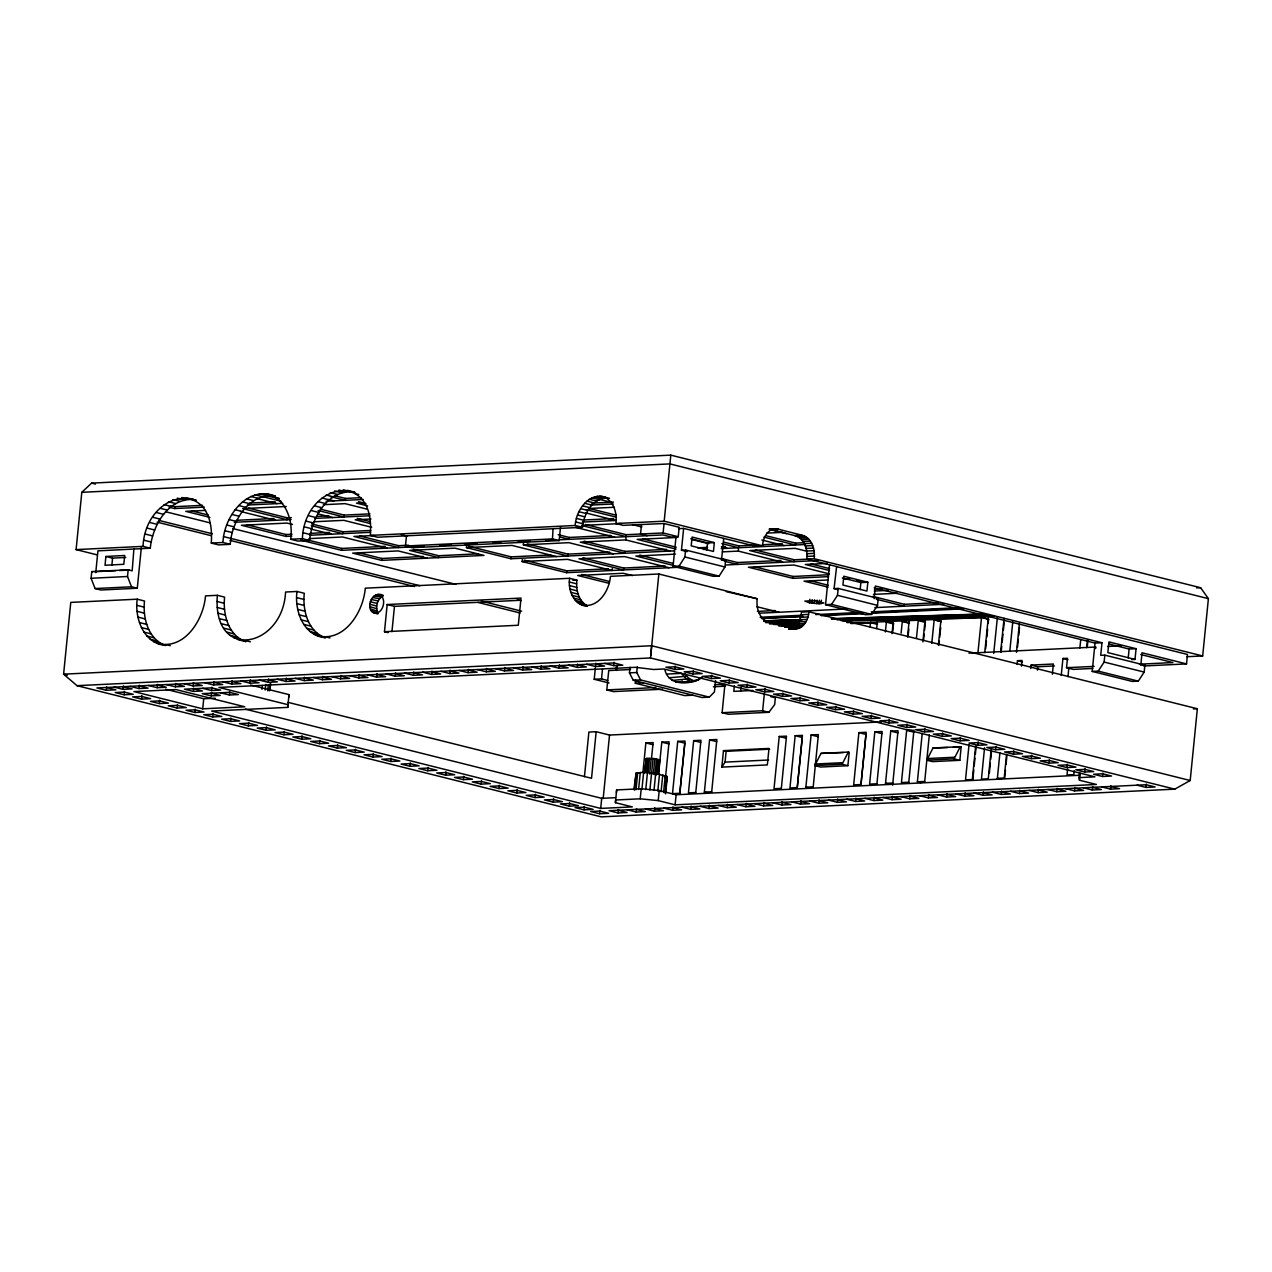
<?xml version="1.0" encoding="UTF-8"?>
<svg xmlns="http://www.w3.org/2000/svg" width="1272" height="1272" viewBox="0 0 1272 1272"><rect width="100%" height="100%" fill="white"/><g stroke="black" fill="none" stroke-linecap="round" stroke-linejoin="round"><path stroke-width="1.5" d="M379.39 594.692C388.246 598.683 381.934 617.254 372.473 612.245C365.493 605.44 373.141 590.303 383.111 595.296M371.217 610.814L378.134 613.104C374.938 607.412 377.148 599.033 383.079 596.091L375.86 594.867M165.869 645.476C143.656 643.696 134.53 618.478 137.217 599.192L70.771 602.403L63.6 674.16L77.004 685.672L601.259 816.863L1174.772 789.149L1190.195 780.515L1197.35 708.743L808.833 611.753L801.424 612.118C801.026 619.369 797.019 628.177 788.974 629.147M165.249 645.397C147.902 638.878 142.718 617.731 144.499 601.004L137.217 599.192M230.248 544.337L222.966 542.508C223.777 517.179 246.784 484.934 275.118 496.016C249.01 492.439 231.615 521.441 230.248 544.337L218.561 544.893L211.279 543.08C216.288 475.951 145.66 490.738 143.005 546.372L76.097 549.599L81.806 492.312L91.6 483.122L670.805 455.138L1200.625 587.728L1208.4 598.667L1202.676 655.955L1186.84 656.718M325.648 637.749C303.42 635.984 294.309 610.751 296.996 591.464L285.564 592.021C282.972 647.655 212.265 662.442 217.321 595.312L205.492 595.884C203.695 619.289 185.012 650.072 157.966 643.568M325.028 637.67C307.681 631.15 302.498 610.004 304.278 593.293L296.996 591.464M245.337 641.517C228.006 634.998 222.791 613.851 224.603 597.14L217.321 595.312M287.758 707.375L287.965 704.704L218.991 687.437L635.523 667.307L653.617 669.501L664 668.993L1094.922 776.842L1079.085 777.605L1079.467 780.245L1096.384 784.474L675.114 804.826L658.212 800.597L640.198 798.816L615.632 799.993L615.425 802.664L632.311 806.893L600.702 808.42L211.629 711.048L287.758 707.375L288.967 694.623L250.648 685.036M288.776 697.295L288.967 694.623M587.441 606.299C573.815 605.44 567.71 590.192 569.618 578.299L365.271 588.173C363.458 611.562 344.791 642.36 317.746 635.857M579.571 603.866L586.853 605.679C578.299 600.543 575.803 589.429 576.9 580.112L569.618 578.299M616.427 792.599L616.634 789.928L641.215 788.735L659.214 790.532L676.116 794.762L1079.578 775.268M370.311 535.385L575.198 525.495C575.818 510.247 589.795 490.34 606.951 498.004C592.339 498.465 583.53 514.19 582.481 527.308L377.593 537.213L370.311 535.385C375.94 468.335 304.469 482.978 302.386 538.676L290.652 539.233C293.291 521.918 286.693 499.117 267.835 494.188M581.988 604.931C598.158 608.827 609.511 590.383 610.417 576.327L658.848 573.99L757.19 598.762C755.981 607.889 759.511 619.909 769.417 622.469L792.583 628.336C802.203 631.103 808.754 620.1 808.833 611.753M837.898 589.556L834.082 588.602L836.61 566.549L806.766 559.076C807.99 550.013 804.461 538.008 794.555 535.56L769.369 529.2L776.779 528.834L801.964 535.194C811.87 537.659 815.384 549.647 814.175 558.726L1202.676 655.955M559.648 539.789L662.966 534.956L671.409 537.07L678.246 536.736L679.184 527.292L664.048 523.508L623.201 525.352L615.918 523.523C617.667 512.473 612.563 497.098 599.668 496.175M676.02 536.641L673.063 566.279L679.057 566.104L684.893 556.977L685.56 550.013L681.458 550.204L683.636 528.405L755.139 546.165L762.532 545.815C762.787 538.056 767.827 528.134 776.779 528.834M673.063 566.279L713.115 576.296L719.109 576.137L724.945 566.994L725.612 560.03L685.56 550.013M1174.772 789.149L650.517 657.958L651.693 645.747L63.6 674.16L67.448 675.13M141.367 547.294L137.281 588.236L100.87 590.001L95.082 588.554L91.107 578.267L91.759 571.589L128.17 569.84L132.177 570.842L133.894 548.995M137.281 588.236L131.493 586.79L127.518 576.502L128.17 569.84M95.766 572.591L97.928 550.856L150.287 548.2C152.401 525.813 168.015 498.052 193.551 499.514M105.894 556.468L105.02 565.277L123.813 564.291L124.704 555.482L105.894 556.468L112.572 558.138L125.737 557.454M111.872 565.181L112.572 558.138M604.788 663.396L613.692 665.638L622.803 665.192L613.899 662.966L96.942 687.945L106.291 690.283L106.625 686.928M114.114 687.103L123.018 689.345L123.352 685.974M124.163 694.766L133.258 694.321L124.37 692.095L115.259 692.54L124.163 694.766L124.497 691.412M130.046 686.339L138.95 688.565L139.284 685.211M141.51 699.107L150.621 698.678L141.717 696.436L132.622 696.881L141.51 699.107L141.86 695.752M169.096 507.178L174.646 508.562L174.836 506.685L202.55 505.334M148.252 685.465L157.156 687.691L157.489 684.336M159.318 703.559L168.429 703.13L159.525 700.904L150.414 701.333L159.318 703.559L159.652 700.204M166.457 684.575L175.361 686.801L175.695 683.446M177.126 708.027L186.221 707.582L177.317 705.356L168.222 705.785L177.126 708.027L177.46 704.656M184.202 683.716L193.106 685.958L193.439 682.587M202.646 688.311L211.55 690.537L220.66 690.092L211.756 687.866L184.44 689.186L193.344 691.412L193.678 688.057M194.918 712.479L204.029 712.034L195.125 709.808L186.014 710.253L194.918 712.479L195.252 709.124M202.725 708.822L244.812 706.787L175.997 689.567L133.926 691.602L202.725 708.822L203.727 698.741L215.207 698.201M220.454 692.763L229.358 694.989L238.452 694.56L229.548 692.318L202.248 693.638L211.152 695.879L211.486 692.509M211.55 690.537L211.883 687.182M204.697 682.73L213.585 684.956L213.935 681.601M212.726 716.931L221.821 716.486L212.933 714.26L203.822 714.705L212.726 716.931L213.06 713.576M229.358 694.989L229.691 691.634M222.902 681.856L231.806 684.082L232.14 680.727M230.518 721.383L239.629 720.954L230.725 718.712L221.63 719.157L230.518 721.383L230.868 718.028M241.108 680.981L250.012 683.207L250.345 679.836M248.326 725.835L257.437 725.406L248.533 723.18L239.422 723.609L248.326 725.835L248.66 722.48M261.937 689.297L262.302 685.608M265.196 689.996L265.753 684.463M259.313 680.091L268.217 682.317L268.551 678.962M267.692 690.744L268.249 685.195M269.33 690.839L269.982 684.082M269.918 690.283L270.666 682.889M266.134 730.303L275.229 729.858L266.325 727.632L257.23 728.061L266.134 730.303L266.468 726.932M291.32 517.656L287.361 517.847L287.186 519.739L242.682 508.609L286.216 506.495M292.481 524.462L286.931 523.078L241.41 525.272L285.914 536.402L286.105 534.526L292.035 534.24M277.058 679.232L285.962 681.458L286.295 678.103M283.926 734.755L293.037 734.31L284.133 732.084L275.022 732.529L283.926 734.755L284.26 731.4M295.279 678.358L304.167 680.584L304.501 677.229M301.734 739.207L310.829 738.762L301.941 736.536L292.83 736.981L301.734 739.207L302.068 735.852M313.484 677.483L322.373 679.709L322.706 676.354M319.526 743.659L328.637 743.214L319.733 740.988L310.638 741.433L319.526 743.659L319.86 740.304M361.359 497.67L345.539 498.433L345.348 500.325L330.513 496.605M369.993 513.856L344.267 515.096L344.076 516.989L318.111 510.501M370.709 530.44L342.995 531.775L342.804 533.668L311.29 525.765M300.749 540.123L341.548 550.331L341.723 548.439L385.273 546.34M331.69 676.593L340.594 678.819L340.928 675.464M337.334 748.111L346.445 747.682L337.541 745.456L328.43 745.885L337.334 748.111L337.668 744.756M349.895 675.718L358.799 677.944L359.133 674.589M355.142 752.579L364.237 752.134L355.333 749.908L346.238 750.337L355.142 752.579L355.476 749.208M427.106 558.154L398.184 550.919L352.662 553.113L381.6 560.364L381.791 558.472L423.338 556.452M367.64 674.86L376.544 677.086L376.878 673.731M384.478 631.723L387.181 604.534L521.011 598.078L518.292 625.252L384.478 631.723L388.119 632.629M372.935 757.031L382.045 756.586L373.141 754.36L364.031 754.805L372.935 757.031L373.268 753.676M408.519 545.211L398.629 545.688L398.438 547.58L353.934 536.45L373.73 535.496M391.951 631.596L394.463 606.362L520.423 600.273M560.523 526.926L559.155 540.584L412.128 547.691L405.45 546.022L406.452 535.957M386.306 673.953L395.21 676.179L395.544 672.824M390.743 761.483L399.837 761.038L390.949 758.812L381.839 759.257L390.743 761.483L391.076 758.128M404.512 673.079L413.416 675.305L413.75 671.95M409.997 766.285L419.092 765.839L410.188 763.613L401.093 764.059L409.997 766.285L410.331 762.93M478.256 553.813L438.681 555.721L438.49 557.613L409.568 550.363L455.09 548.168L484.012 555.403L381.6 560.364M422.717 672.204L431.621 674.43L431.955 671.075M427.79 770.737L436.9 770.291L427.996 768.065L418.885 768.511L427.79 770.737L428.123 767.382M440.923 671.314L449.827 673.54L450.161 670.185M674.065 550.871L510.962 558.758L466.458 547.612L466.649 545.736M445.598 775.189L454.692 774.759L445.804 772.517L436.693 772.963L445.598 775.189L445.931 771.834M459.128 670.439L468.032 672.665L468.366 669.311M463.39 779.641L472.5 779.211L463.596 776.985L454.502 777.415L463.39 779.641L463.724 776.286M477.35 669.565L486.238 671.791L486.572 668.436M481.198 784.109L490.308 783.663L481.404 781.437L472.294 781.883L481.198 784.109L481.532 780.738M510.962 558.758L511.153 556.866L550.728 554.958M495.555 668.675L504.443 670.9L504.793 667.546M499.006 788.561L508.1 788.115L499.196 785.889L490.102 786.335L499.006 788.561L499.34 785.206M609.606 552.112L568.059 554.115L567.869 556.007L523.364 544.877L523.555 542.985M680.393 567.185L566.597 572.686L522.092 561.54L522.283 559.648M513.761 667.8L522.665 670.026L522.999 666.671M516.798 793.013L525.908 792.567L517.004 790.341L507.894 790.787L516.798 793.013L517.132 789.658M405.45 546.022L552.477 538.915L553.034 528.739M531.966 666.926L540.87 669.152L541.204 665.797M535.051 797.576L544.146 797.147L535.258 794.905L526.147 795.35L535.051 797.576L535.385 794.221M610.878 535.433L569.315 537.452L569.125 539.344L559.855 537.023M566.597 572.686L566.787 570.794L608.35 568.775M550.172 666.035L559.076 668.261L559.41 664.906M553.288 802.139L562.399 801.71L553.495 799.484L544.4 799.913L553.288 802.139L553.622 798.784M568.377 665.161L577.281 667.387L577.615 664.032M569.315 806.162L578.426 805.717L569.522 803.491L560.411 803.92L569.315 806.162L569.649 802.791M584.436 776.715L588.888 732.068L596.171 731.718L609.527 735.057L881.353 721.924M609.034 682.985L594.215 679.28L595.391 667.625M586.583 664.286L595.487 666.512L595.821 663.157M584.007 809.835L593.102 809.39L584.198 807.163L575.103 807.609L584.007 809.835L584.341 806.48M596.171 731.718L591.528 778.289L288.029 702.351M612.309 568.584L612.118 570.476L567.614 559.346L522.092 561.54M594.215 679.28L601.513 678.914L602.467 669.215M662.442 689.233L613.47 691.586L606.792 689.917L608.732 670.567L630.499 669.517M678.246 536.736L663.11 532.952L626.222 534.701L626.031 536.593L581.527 525.447L621.102 523.539M666.512 549.361L624.95 551.364L624.759 553.256L580.255 542.126L625.776 539.916L625.967 538.04M613.692 665.638L614.026 662.267M665.24 566.04L623.678 568.043L623.487 569.936L578.983 558.79L624.504 556.595L669.008 567.725M599.573 813.73L608.684 813.285L599.78 811.059L590.669 811.504L599.573 813.73L599.907 810.375M600.702 808.42L601.704 798.339L615.537 797.671M603.182 798.53L609.527 735.057M616.046 670.392L616.427 666.48M641.501 524.589L640.563 534.033L647.241 535.703M615.425 802.664L616.634 789.928M1137.073 785.174L1145.977 787.4L1155.087 786.971L1146.183 784.745L609.065 810.693L617.969 812.919L618.303 809.564M715.548 680.615L714.419 691.952L709.331 697.135L640.579 679.932L636.747 672.522L637.32 666.846M633.981 788.815L636.095 773.074L643.616 772.374L655.7 773.344L667.323 776.795L665.622 793.871M634.378 790.166L636.095 773.074M636.016 789.753L637.717 772.661M650.692 655.827L658.848 573.99M663.11 532.952L664.048 523.508M615.918 523.523L664.191 521.186L670.805 455.138M627.271 809.803L636.175 812.029L636.509 808.674M638.592 789.515L640.293 772.422M640.198 798.816L641.215 788.735M642.964 771.961L645.858 742.928L653.14 742.578L651.518 758.239M641.915 789.467L643.616 772.374M644.618 772.549L646.24 758.525L654.873 758.653L659.723 760.418M644.825 772.835L646.24 758.525M645.588 772.12L646.955 758.351M646.717 772.025L648.084 758.255M645.763 789.61L647.464 772.517M648.179 771.993L649.547 758.223M649.674 774.028L651.248 758.287M649.897 789.944L653.061 758.43M653.299 774.394L654.873 758.653M654.985 774.664L656.559 758.923M653.999 790.421L655.7 773.344M656.416 774.966L657.99 759.225M657.719 773.328L659.087 759.559M645.492 808.928L654.38 811.154L654.714 807.8M658.355 774.187L659.77 759.877M658.61 773.933L661.79 742.164L669.072 741.815L665.59 776.635M657.815 791.041L659.532 773.964M658.212 800.597L659.214 790.532M661.09 791.74L662.792 774.664M674.796 669.438L683.891 669.008L674.987 666.782L665.892 667.212L674.796 669.438L675.13 666.083M663.587 792.488L665.288 775.395M665.129 793.219L666.83 776.127M665.987 784.935L667.323 776.795M672.506 793.649L677.722 741.385L685.004 741.035L679.789 793.283L672.506 793.649L676.068 794.539M663.698 808.054L672.586 810.28L672.936 806.925M675.114 804.826L676.116 794.762M679.82 793.49L684.845 743.166L677.722 741.385M693.033 674.017L702.144 673.572L693.24 671.346L684.129 671.775L693.033 674.017L693.367 670.646M706.803 549.997L707.502 542.953L714.339 542.619L713.449 551.428L691.205 545.863L692.079 537.054L714.339 542.619M695.752 792.71L700.936 740.272L693.653 740.622L688.438 792.869L695.72 792.52M681.903 807.163L690.807 809.39L691.141 806.035M723.688 538.438L721.51 560.237L725.612 560.03M711.287 678.58L720.381 678.135L711.493 675.909L702.383 676.354L711.287 678.58L711.62 675.225M707.932 792.997L704.37 792.106L709.585 739.843L716.867 739.493L711.684 791.947M700.109 806.289L709.013 808.515L709.347 805.16M770.88 696.674L775.332 697.787L774.696 704.561L768.876 712.304L728.347 714.26L722.114 712.702L724.945 684.257M722.464 551.857L738.301 551.094L738.491 549.202M756.554 545.004L738.746 545.879L738.555 547.755L721.86 543.589M781.008 560.443L737.474 562.542L737.283 564.434L724.309 561.191M729.079 683.032L738.189 682.587L729.285 680.361L720.191 680.806L729.079 683.032L729.413 679.677M721.828 767.111L723.466 750.639L768.988 748.429L767.334 764.917L721.828 767.111L725.056 762.119L726.137 751.307L769.671 749.192M734.357 685.703L733.801 691.364L752.833 690.442M718.314 805.415L727.218 807.64L727.552 804.286M740.654 691.141L741.035 687.373M746.887 687.484L755.997 687.039L747.093 684.813L737.983 685.258L746.887 687.484L747.221 684.129M736.981 804.508L745.869 806.734L746.219 803.379M722.114 712.702L762.644 710.746L764.345 693.669M764.695 691.936L773.789 691.507L764.885 689.281L755.791 689.71L764.695 691.936L765.029 688.581M754.725 803.65L763.629 805.876L763.963 802.521M803.554 542.747L795.636 543.128L795.445 545.004L763.931 537.118M810.2 559.028L794.38 559.791L794.189 561.683L749.685 550.553L795.191 548.343L806.321 551.126M829.169 573.831L793.935 565.022L748.413 567.217L792.917 578.347L793.108 576.47L828.724 574.737M782.487 696.388L791.597 695.959L782.693 693.733L773.583 694.162L782.487 696.388L782.821 693.033M781.326 788.576L786.509 736.138L779.227 736.488L774.012 788.735L781.294 788.386M772.931 802.775L781.835 805.001L782.169 801.646M795.159 735.709L789.944 787.972L797.226 787.622L802.441 735.359L795.159 735.709L802.282 737.506L797.258 787.813M809.517 602.801L804.826 601.1L814.493 600.623L823.922 602.992L819.057 603.739L809.517 602.801L809.867 599.287M799.85 700.745L808.944 700.3L800.056 698.074L790.946 698.519L799.85 700.745L800.183 697.374M811.806 603.167L812.156 599.653M814.271 603.453L814.621 599.939M816.751 603.659L817.101 600.145M819.057 603.739L819.407 600.225M791.597 801.869L800.501 804.095L800.835 800.74M821.06 603.707L821.41 600.209M809.437 788.083L805.876 787.193L811.091 734.946L818.373 734.596L813.19 787.05M834.082 588.602L838.168 588.411L878.221 598.428L877.537 605.361L871.622 614.408L865.612 614.71L825.56 604.677L829.551 564.625M817.642 705.197L826.752 704.752L817.848 702.526L808.754 702.971L817.642 705.197L817.976 701.842M825.56 604.677L831.57 604.391L837.485 595.328L838.168 588.411M809.803 800.994L818.707 803.22L819.041 799.865M835.45 709.649L844.56 709.204L835.656 706.978L826.546 707.423L835.45 709.649L835.784 706.294M828.469 800.088L837.374 802.314L837.707 798.959M860.174 589.62L860.89 582.576L867.838 582.242L866.947 591.051L842.923 585.041L843.797 576.232L867.838 582.242M847.883 765.712L849.219 752.293L848.329 752.07L821.012 753.39L814.78 765.585L820.567 767.032L847.883 765.712L842.096 764.265L814.78 765.585M853.258 714.101L862.352 713.672L853.448 711.43L844.354 711.875L853.258 714.101L853.592 710.746M858.886 732.64L853.671 784.888L860.953 784.538L866.168 732.29L858.886 732.64L865.994 734.421L860.985 784.729M870.048 626.826L870.509 622.262L981.523 617.524L988.63 619.321L988.233 623.248M874.134 598.635L875.39 586.042L1101.981 642.742L1100.725 655.334L1104.827 655.144L1144.88 665.161L1144.18 672.093L1138.281 681.14L1132.255 681.426L1092.203 671.409L1095.033 643.076L1101.981 642.742M846.675 799.213L855.579 801.44L855.913 798.085M877.346 621.944L876.678 628.463M871.05 718.553L880.16 718.124L871.256 715.898L862.146 716.327L871.05 718.553L871.384 715.198M876.901 783.965L882.1 731.511L874.818 731.861L869.603 784.124L876.885 783.775M885.376 631.961L886.441 621.499L893.564 623.28L892.706 631.771M864.881 798.323L873.784 800.549L874.118 797.194M893.278 621.165L892.006 633.599M888.858 723.021L897.953 722.576L889.064 720.35L879.954 720.795L888.858 723.021L889.192 719.65M889.08 784.236L885.519 783.345L890.734 731.098L898.032 730.748L892.642 785.126M902.309 621.356L909.432 623.137L902.309 621.356L901.117 633.154M938.005 602.69L904.36 604.311L904.169 606.203L876.36 599.239M909.21 620.402L907.54 636.763M883.086 797.449L891.99 799.675L892.324 796.32M906.65 727.473L915.761 727.028L906.857 724.802L897.762 725.247L906.65 727.473L906.984 724.118M912.135 730.064L906.666 730.335L901.451 782.582L908.733 782.232M916.444 638.29L918.304 619.957L925.428 621.738M908.764 782.423L913.948 729.969M925.142 619.623L922.868 641.883M900.846 796.59L909.734 798.816L910.068 795.461M920.944 782.693L917.382 781.803L922.216 733.435M934.173 619.814L941.296 621.595L934.173 619.814L931.772 643.409M924.458 731.925L933.568 731.48L924.664 729.254L915.554 729.699L924.458 731.925L924.792 728.57M924.696 781.66L929.307 735.009M919.497 795.684L928.401 797.91L928.735 794.555M942.266 736.377L951.361 735.947L942.457 733.706L933.362 734.151L942.266 736.377L942.6 733.022M937.703 794.809L946.607 797.035L946.94 793.68M960.058 740.829L969.169 740.399L960.265 738.173L951.154 738.603L960.058 740.829L960.392 737.474M959.851 760.306L961.187 746.887L960.296 746.664L932.996 747.984L926.763 760.179L932.551 761.626L959.851 760.306L954.064 758.859L926.763 760.179M969.026 744.629L965.512 779.879L972.333 779.545L975.656 746.251M977.914 652.933L981.587 616.904L993.861 616.316M955.924 793.935L964.812 796.161L965.146 792.806M988.408 616.57L984.735 652.6M988.63 619.321L981.587 616.904L840.887 620.148M972.826 779.704L973.796 769.91M974.193 765.983L974.972 758.16M975.37 754.232L976.149 746.41M977.866 745.297L986.961 744.851L978.057 742.625L968.962 743.055L977.866 745.297L978.2 741.926M993.718 653.411L997.455 616.761M984.56 747.777L981.443 779.1L988.264 778.782L991.19 749.399M974.129 793.044L983.018 795.286L983.367 791.915M989.346 773.058L990.316 763.264M990.713 759.352L991.492 751.514M995.658 749.749L1004.769 749.303L995.865 747.077L986.77 747.523L995.658 749.749L995.992 746.394M1000.937 779.227L997.375 778.337L999.903 752.881M992.335 792.17L1001.239 794.396L1001.573 791.041M1016.471 652.313L1019.413 623.534M1006.549 754.503L1004.196 778.003L997.375 778.337M1004.689 778.162L1005.468 770.323M1006.057 764.456L1006.836 756.617M1017.107 664.461L1017.473 660.677L1022.036 660.47L1021.464 666.115M1013.466 754.201L1022.561 753.755L1013.673 751.529L1004.562 751.975L1013.466 754.201L1013.8 750.846M1030.749 668.515L1031.099 665.097L1053.391 664.016L1052.373 674.271M1010.54 791.295L1019.444 793.521L1019.778 790.166M1037.427 670.185L1037.761 666.767L1054.488 665.956M1031.274 758.653L1040.369 758.207L1031.465 755.981L1022.37 756.427L1031.274 758.653L1031.608 755.298M1029.207 790.389L1038.095 792.615L1038.429 789.26M1049.066 763.105L1058.177 762.675L1049.273 760.449L1040.162 760.879L1049.066 763.105L1049.4 759.75M1061.246 675.448L1062.931 658.483L1067.478 658.276L1066.54 667.705L1073.218 669.39L1092.759 668.436M1067.971 676.609L1068.878 667.466M1047.858 789.483L1056.762 791.709L1057.096 788.354M1066.874 767.572L1075.969 767.127L1067.065 764.901L1057.97 765.331L1066.874 767.572L1067.208 764.202M1067.606 769.099L1067.017 774.966L1073.838 774.648L1074.236 770.721M1065.618 788.624L1074.522 790.866L1074.856 787.495M1079.085 777.605L1079.578 772.565M1079.467 780.245L1080.135 773.535M1095.669 648.482L1095.796 647.225M1084.666 772.025L1093.777 771.579L1084.873 769.353L1075.778 769.798L1084.666 772.025L1085 768.67M1092.203 671.409L1098.213 671.123L1104.128 662.06L1104.827 655.144M1083.362 787.765L1092.266 790.007L1092.6 786.637M1102.474 776.477L1111.569 776.031L1102.681 773.805L1093.57 774.25L1102.474 776.477L1102.808 773.122M1101.568 786.891L1110.472 789.117L1110.806 785.762M1128.232 657.958L1129.123 649.038L1136.071 648.704L1135.006 659.405L1131.524 659.58M1140.777 665.367L1142.033 652.775L1186.538 663.905L1187.476 654.46L836.276 566.565M1145.977 787.4L1146.311 784.045M709.331 697.135L702.033 697.501L633.281 680.282L629.449 672.872L630.022 667.212M692.89 695.212L684.686 695.593L635.3 683.239L635.634 679.868M908.033 636.906L908.828 629.036M923.567 640.07L924.172 634.172M924.569 630.228L925.364 622.374L918.241 620.593M938.402 645.047L941.073 618.86L842.271 620.816M938.895 645.19L939.293 641.263M939.69 637.336L940.692 627.494M985.625 648.815L986.436 640.945M986.833 637.018L987.629 629.147M1000.667 651.821L1004.069 618.399M1001.159 651.98L1001.764 646.081M1002.161 642.137L1002.972 634.267M1003.37 630.34L1004.164 622.469M1009.777 651.391L1012.782 621.897M1017.489 647.273L1018.3 639.403M1018.697 635.475L1019.492 627.605M1079.864 648.005L1080.675 640.134M1086.701 647.671L1087.496 639.8M1087.385 645.842L1087.989 639.943M347.367 490.34L354.65 492.169C328.478 488.591 311.29 517.625 309.668 540.489L297.934 541.061L290.652 539.233M842.096 764.265L848.329 752.07M954.064 758.859L960.296 746.664M616.284 670.455L617.174 666.687M693.574 680.584L697.295 680.409L702.223 677.181C691.062 685.306 668.484 686.403 664.859 669.644M699.314 679.375L693.876 681.49L675.48 681.983M696.07 680.409L690.362 681.267L686.975 679.757L681.474 673.365L666.592 674.096M692.731 680.186L689.519 678.755L672.093 680.472M689.519 678.755L686.642 676.211L669.056 677.785M678.994 682.205L682.412 681.124M665.113 777.764L666.735 777.351M761.387 618.272L802.934 616.157M820.726 615.25L862.273 613.136M872.163 612.643L959.199 608.207M81.806 492.312L669.899 463.898L1208.4 598.667M249.55 503.076L275.277 501.82M174.646 508.562L204.331 507.13M247.388 505.048L282.75 503.346M326.045 501.248L363.156 499.467M205.571 510.39L185.776 511.344L209.88 517.386M323.327 504.714L345.094 503.648L367.338 509.229M364.38 502.726L356.462 503.108L367.592 505.89M236.401 520.312L274.005 518.499M317.046 516.416L328.923 515.844M591.639 503.156L613.406 502.09M234.239 522.299L291.129 519.548M314.884 518.404L369.802 515.748M591.448 505.032L613.231 503.982M314.136 521.759L343.822 520.327L371.631 527.292M371.026 519.008L355.206 519.771L370.041 523.492M588.729 508.498L614.456 507.242M583.991 519.994L613.676 518.563M309.843 533.381L329.639 532.412M285.914 536.402L291.845 536.116M309.653 535.258L370.518 532.316M582.433 522.077L615.584 520.487M211.279 543.08L222.966 542.508M308.905 538.628L342.55 536.991L387.054 548.137M678.517 528.659L683.636 528.405M769.322 529.072L774.887 528.802M341.548 550.331L424.164 546.34M440.001 545.577L451.544 545.02M465.234 544.352L477.111 543.78M492.932 543.017L500.85 542.635M518.165 541.793L530.042 541.22M545.879 540.457L555.769 539.98M771.261 529.613L778.655 529.247M466.458 547.612L511.98 545.418L556.484 556.564M523.364 544.877L568.87 542.667L613.374 553.813M676.736 537.468L637.161 539.376L676.1 549.122M766.778 533.111L782.614 532.348M794.555 535.56L801.964 535.194M796.431 536.068L803.84 535.703M798.26 536.943L805.653 536.577M94.557 571.716L115.641 570.699M119.473 570.524L129.06 570.063M799.977 538.167L807.37 537.802M801.567 539.71L808.976 539.344M802.998 541.538L810.407 541.188M697.676 547.85L707.566 547.373M721.431 546.706L725.39 546.515M762.485 544.718L782.28 543.764M91.107 578.267L127.518 576.502M804.254 543.637L811.647 543.287M703.432 549.456L707.391 549.265M721.24 548.598L805.351 544.527M805.287 545.942L812.697 545.593M675.464 554.131L635.889 556.039L674.828 565.786M806.098 548.423L813.492 548.073M806.655 551.03L814.064 550.681M806.957 553.717L814.366 553.352M95.082 588.554L131.493 586.79M806.989 556.405L814.398 556.055M806.766 559.076L814.175 558.726M725.915 564.975L817.928 560.539M827.086 563.417L805.303 564.466L829.423 570.508M572.925 580.302L576.9 580.112M792.917 578.347L828.533 576.629M827.786 579.984L804.047 581.145L828.152 587.171M843.622 579.221L849.569 578.935M874.468 589.143L882.386 588.761M874.277 591.035L888.126 590.367M873.53 594.39L897.269 593.245M1196.666 587.918L1200.625 587.728M757.428 611.403L775.236 610.544M759.209 613.199L847.454 608.938M874.834 607.619L943.76 604.28M801.122 614.774L808.515 614.408M760.131 617.254L801.789 615.25M815.67 614.583L859.316 612.468M871.225 611.896L958.516 607.666M761.705 618.59L801.36 616.666M821.187 615.712L862.829 613.708M872.735 613.215L963.938 608.811M800.549 617.333L807.958 616.968M799.738 619.734L807.148 619.385M765.712 622.644L769.417 622.469M798.705 621.96L806.098 621.595M797.449 623.932L804.842 623.582M796.002 625.633L803.411 625.283M797.512 625.792L778.83 626.047M794.412 627.032L801.805 626.683M792.679 628.098L800.088 627.732M788.879 628.511L792.583 628.336M790.85 628.797L798.26 628.447M788.926 629.02L796.383 628.781M77.004 685.672L650.517 657.958M106.291 690.283L115.847 689.822L106.498 687.484M123.018 689.345L132.113 688.899L123.209 686.673M138.95 688.565L148.045 688.12L139.141 685.894M157.156 687.691L166.25 687.246L157.346 685.02M175.361 686.801L184.456 686.371L175.552 684.145M193.106 685.958L202.216 685.513L193.312 683.287M213.585 684.956L222.695 684.527L213.791 682.301M231.806 684.082L240.901 683.636L231.997 681.41M250.012 683.207L259.106 682.762L250.202 680.536M268.217 682.317L277.312 681.887L268.408 679.661M285.962 681.458L295.072 681.029L286.168 678.803M304.167 680.584L313.278 680.138L304.374 677.912M322.373 679.709L331.483 679.264L322.579 677.038M340.594 678.819L349.689 678.389L340.785 676.163M358.799 677.944L367.894 677.499L358.99 675.273M376.544 677.086L385.655 676.64L376.75 674.414M395.21 676.179L404.305 675.75L395.417 673.524M413.416 675.305L422.511 674.86L413.623 672.634M431.621 674.43L440.732 673.985L431.828 671.759M449.827 673.54L458.938 673.111L450.034 670.885M468.032 672.665L477.143 672.22L468.239 669.994M486.238 671.791L495.349 671.346L486.445 669.12M504.443 670.9L513.554 670.471L504.65 668.245M522.665 670.026L531.76 669.581L522.856 667.355M540.87 669.152L549.965 668.706L541.061 666.48M559.076 668.261L568.171 667.832L559.267 665.606M577.281 667.387L586.376 666.957L577.488 664.715M595.487 666.512L604.582 666.067L595.693 663.841M968.978 653.156L1095.669 647.035M1107.546 646.462L1121.395 645.794M193.344 691.412L202.455 690.982L193.551 688.756M629.449 672.872L636.747 672.522M211.152 695.879L220.247 695.434L211.343 693.208M633.281 680.282L640.579 679.932M606.792 689.917L655.764 687.564M714.53 684.718L720.397 684.431L725.406 685.688M1066.54 667.705L1094.111 666.385M1139.426 664.191L1172.911 662.569L1140.761 654.524M1142.145 665.288L1144.88 665.161M713.369 686.769L725.12 686.196M1143.56 665.987L1186.538 663.905M1193.39 708.933L1197.35 708.743M843.368 752.579L821.012 753.39M947.545 747.538L932.996 747.984M953.396 747.252L961.187 746.887M725.056 762.119L768.59 760.004M815.002 764.027L842.318 762.707M927.081 758.557L954.398 757.238M704.37 792.106L711.652 791.756M805.876 787.193L813.158 786.843M885.519 783.345L892.817 782.995M917.382 781.803L924.664 781.453M617.969 812.919L627.08 812.474L618.176 810.248M636.175 812.029L645.286 811.6L636.382 809.374M654.38 811.154L663.491 810.709L654.587 808.483M672.586 810.28L681.697 809.835L672.793 807.609M690.807 809.39L699.902 808.96L690.998 806.734M709.013 808.515L718.108 808.07L709.204 805.844M727.218 807.64L736.313 807.195L727.425 804.969M745.869 806.734L754.98 806.289L746.076 804.063M763.629 805.876L772.74 805.446L763.836 803.204M781.835 805.001L790.946 804.556L782.042 802.33M800.501 804.095L809.596 803.65L800.708 801.424M818.707 803.22L827.802 802.775L818.914 800.549M837.374 802.314L846.468 801.869L837.564 799.643M855.579 801.44L864.674 800.994L855.77 798.768M873.784 800.549L882.879 800.12L873.991 797.894M891.99 799.675L901.085 799.229L892.197 797.003M909.734 798.816L918.845 798.387L909.941 796.145M928.401 797.91L937.512 797.48L928.608 795.254M946.607 797.035L955.717 796.59L946.813 794.364M964.812 796.161L973.923 795.716L965.019 793.49M983.018 795.286L992.128 794.841L983.224 792.615M1001.239 794.396L1010.334 793.967L1001.43 791.725M1019.444 793.521L1028.539 793.076L1019.635 790.85M1038.095 792.615L1047.206 792.17L1038.302 789.944M1056.762 791.709L1065.872 791.279L1056.968 789.053M1074.522 790.866L1083.617 790.421L1074.713 788.195M1092.266 790.007L1101.377 789.562L1092.473 787.336M1110.472 789.117L1119.583 788.688L1110.679 786.446M635.3 683.239L643.489 682.841M784.729 626.985L794.173 627.653M850.889 623.55L870.446 622.898L877.632 624.043L870.509 622.262L846.755 622.549M763.82 620.831L801.535 619.639L763.916 620.911M831.3 618.717L984.099 613.947M831.443 618.844L984.369 614.169M763.884 621.165L801.614 620.084M835.354 619.114L984.274 614.821M763.868 621.356L801.583 620.323M837.31 619.337L988.185 615.219M765.649 621.611L801.328 620.704M837.008 619.814L989.648 615.966M765.601 621.897L801.265 621.07M765.569 622.135L799.245 621.42M840.856 620.529L981.523 617.524M767.191 622.31L798.8 621.69M769.496 623.439L799.213 623.089M769.465 623.805L799.166 623.534M850.65 623.073L870.446 622.898M773.789 624.488L797.608 624.393M784.697 626.698L790.675 626.126L796.018 627.462M377.657 594.453L381.33 595.058M374.111 595.884L381.218 597.172M372.553 597.458L379.549 598.858M371.265 599.462L378.182 600.988M726.296 591.671L757.19 598.762M370.359 601.783L377.212 603.453M91.759 571.589L92.649 571.812M769.973 529.502L786.541 533.652M765.967 535.703L795.636 543.128M602.181 496.493L609.463 498.322M597.093 496.303L604.375 498.115M594.501 496.875L601.783 498.688M598.635 499.149L611.625 502.408M761.817 539.996L784.077 545.561M591.925 497.877L599.207 499.689M589.397 499.292L596.679 501.12M586.98 501.12L594.263 502.949M664.191 521.186L762.532 545.815M584.691 503.315L591.973 505.127M582.56 505.843L589.842 507.655M588.538 508.275L616.364 515.24M723.911 542.158L738.746 545.879M755.425 550.045L794.38 559.791M811.059 563.973L829.598 568.616M586.503 509.706L616.173 517.132M580.652 508.657L587.934 510.485M1136.071 648.704L1108.93 641.915L1107.848 652.615L1135.006 659.405M690.823 538.772L707.502 542.953M585.804 512.934L615.473 520.359M632.597 524.636L641.883 526.958M691.936 539.487L708.631 543.669M721.606 546.912L727.171 548.312M738.301 551.094L782.805 562.24M856.978 580.795L862.543 582.194M1109.216 644.061L1129.123 649.038M578.967 511.726L586.249 513.554M842.398 577.949L860.89 582.576M874.198 587.823L1095.033 643.076M577.552 515.001L584.834 516.83M576.423 518.42L583.705 520.248M575.596 521.933L582.878 523.762M585.422 524.493L626.222 534.701M642.901 538.883L676.291 547.23M720.795 558.36L737.474 562.542M754.169 566.724L793.108 576.47M809.787 580.636L828.342 585.279M872.846 596.425L904.36 604.311M681.458 550.204L687.182 551.635M575.198 525.495L582.481 527.308M575.707 527.387L614.646 537.134M625.776 539.916L670.28 551.062M684.893 556.977L724.945 566.994M837.485 595.328L877.537 605.361M1104.128 662.06L1144.18 672.093M1062.931 658.483L1067.939 659.739M558.185 534.669L569.315 537.452M584.15 541.157L624.95 551.364M639.784 555.085L673.158 563.432M679.057 566.104L719.109 576.137M831.57 604.391L871.622 614.408M1098.213 671.123L1138.281 681.14M886.377 622.135L893.501 623.916M552.477 538.915L559.155 540.584M351.374 491.612L355.015 492.534M343.202 489.8L350.484 491.628M355.142 493.615L358.784 494.522M338.909 490.022L346.191 491.835M1017.473 660.677L1022.481 661.933M334.584 490.96L341.866 492.789M1031.099 665.097L1037.761 666.767M330.275 492.646L337.557 494.458M334.409 495.651L345.539 498.433M358.513 501.677L365.923 503.537M527.26 543.907L568.059 554.115M582.894 557.836L623.678 568.043M326.077 495.015L333.359 496.843M328.399 499.483L333.964 500.866M632.518 575.58L623.232 573.259L577.727 575.469L609.24 583.355M756.745 606.68L779.005 612.245M322.039 498.052L329.321 499.88M318.223 501.709L325.505 503.521M314.693 505.906L321.975 507.735M271.842 495.46L275.483 496.366M263.654 493.647L270.936 495.476M275.611 497.447L279.252 498.37M259.377 493.854L279.363 498.863M320.162 509.07L344.267 515.096M357.241 518.356L370.231 521.6M468.509 546.197L511.153 556.866M524.128 560.109L566.787 570.794M581.622 574.499L609.431 581.463M255.036 494.808L281.033 501.216M311.497 510.613L318.779 512.441M250.743 496.478L258.025 498.306M256.674 498.513L277.073 503.617M317.857 513.824L332.692 517.545M401.3 534.717L406.865 536.1M246.545 498.863L253.828 500.675M308.699 515.732L315.981 517.561M569.331 581.988L576.614 583.816M242.491 501.899L249.773 503.712M569.49 585.597L576.773 587.426M306.345 521.186L313.627 523.015M238.675 505.541L245.957 507.369M248.422 508.1L287.361 517.847M311.481 523.889L342.995 531.775M359.69 535.957L398.629 545.688M413.368 549.377L438.681 555.721M570.015 589.063L577.297 590.892M570.858 592.323L578.14 594.151M304.453 526.894L311.735 528.707M235.145 509.754L242.427 511.583M186.269 497.702L195.999 500.055M192.358 499.403L196.063 500.341M240.567 511.471L275.801 520.296M311.036 529.104L331.435 534.208M181.864 497.511L189.146 499.34M572.05 595.344L579.332 597.156M177.364 498.131L184.647 499.944M573.529 598.047L580.811 599.859M172.865 499.546L180.147 501.375M231.965 514.46L239.247 516.273M575.31 600.384L582.592 602.212M303.07 532.745L310.352 534.574M577.329 602.34L584.611 604.152M168.429 501.74L175.711 503.553M91.6 483.122L95.448 484.076M229.167 519.58L236.449 521.393M171.132 505.747L174.836 506.685M191.531 510.851L208.21 515.033M247.165 524.78L286.105 534.526M302.386 538.676L341.723 548.439M358.275 552.589L381.791 558.472M164.152 504.666L171.434 506.479M160.097 508.275L167.379 510.088M226.798 525.034L234.08 526.847M165.519 511.71L209.721 522.776M232.792 528.548L455.774 584.341M517.275 599.732L521.123 600.686M156.345 512.505L163.627 514.333M224.921 530.726L232.204 532.555M152.926 517.291L160.208 519.119M158.603 520.327L212.392 533.795M223.538 536.593L419.84 585.708M481.309 601.084L521.631 611.18M651.693 645.747L1190.195 780.515M157.076 522.124L210.866 535.592M230.073 540.393L414.465 586.535M477.859 602.403L520.121 612.977M149.937 522.538L157.219 524.366M147.409 528.182L154.691 529.995M145.39 534.097L152.672 535.925M906.666 730.335L913.789 732.115M143.911 540.202L151.193 542.015M387.181 604.534L394.463 606.362M890.734 731.098L897.857 732.879M143.005 546.372L150.287 548.2M874.818 731.861L881.925 733.642M762.644 710.746L768.876 712.304M296.662 597.617L303.944 599.43M601.513 678.914L607.73 680.488M296.933 603.628L304.215 605.456M76.097 549.599L96.736 554.767M811.091 734.946L818.198 736.727M297.791 609.415L305.073 611.228M299.206 614.853L306.488 616.682M779.227 736.488L786.35 738.269M301.178 619.862L308.46 621.69M216.987 601.465L224.27 603.294M303.658 624.361L310.94 626.19M306.616 628.273L313.898 630.101M217.258 607.475L224.54 609.304M309.986 631.532L317.269 633.361M313.707 634.076L320.989 635.889M326.411 637.034L330.052 637.94M218.1 613.263L225.383 615.076M709.585 739.843L716.708 741.64M219.531 618.701L226.814 620.529M693.653 740.622L700.777 742.403M221.487 623.725L228.769 625.538M723.466 750.639L726.137 751.307M136.899 605.329L144.181 607.157M223.967 628.225L231.25 630.038M226.925 632.136L234.207 633.949M661.79 742.164L668.913 743.945M137.169 611.355L144.452 613.168M230.296 635.38L237.578 637.208M234.032 637.924L241.314 639.737M246.736 640.881L250.377 641.788M238.055 639.705L245.957 641.597M645.858 742.928L652.87 744.692M138.012 617.127L145.294 618.955M139.443 622.565L146.725 624.393M141.399 627.589L148.681 629.402M143.879 632.089L151.161 633.917M146.837 636L154.119 637.813M150.207 639.244L157.489 641.072M166.648 644.745L170.289 645.667M153.944 641.788L161.226 643.616M165.503 689.186L203.727 698.741M245.385 709.172L601.704 798.339M369.882 604.232L376.703 606.076M369.866 606.665L376.703 608.668M370.327 608.906L377.18 611.069M372.473 612.245L377.736 614.026M646.876 759.384L645.985 758.78M685.083 673.874L686.642 676.211"/></g></svg>
